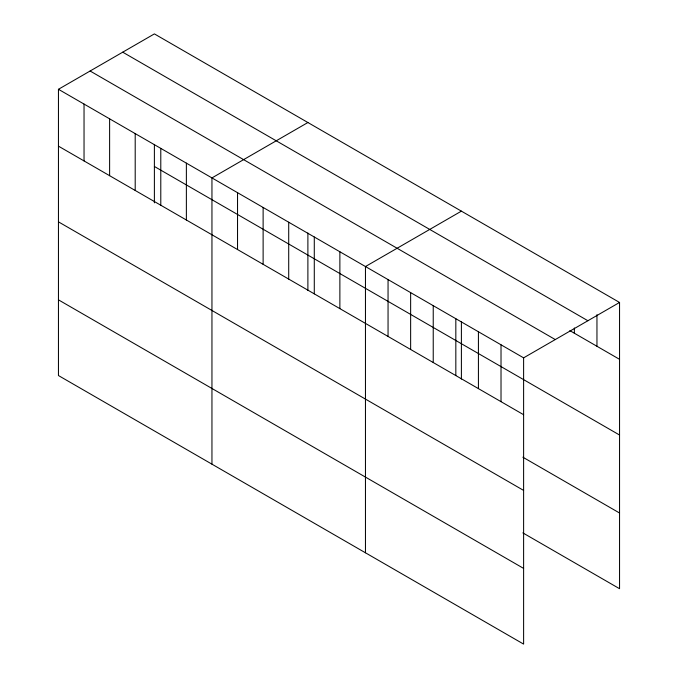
<?xml version="1.0" encoding="UTF-8"?>
<svg xmlns="http://www.w3.org/2000/svg" width="678" height="678" viewBox="0 0 678 678"><rect width="100%" height="100%" fill="white"/><g stroke="black" fill="none" stroke-linecap="round" stroke-linejoin="round"><path stroke-width="1.02" d="M58.452 89.293L523.611 357.848L523.611 644.1L58.452 375.544L58.452 89.293L154.389 33.9L619.548 302.456L619.548 588.707L522.848 532.883M307.888 122.523L211.951 177.916L211.951 464.167M461.396 211.146L365.459 266.539L365.459 552.79M523.611 357.848L619.548 302.456M122.735 52.181L587.885 320.736M569.842 330.618L619.548 359.323M90.115 71.012L555.265 339.568M154.389 166.466L619.548 435.022M58.452 146.151L523.611 414.707M522.848 457.184L619.548 513.009M58.452 221.85L523.611 490.406M58.452 299.846L523.611 568.401M596.954 314.685L596.954 346.272M574.359 327.966L574.359 333.229M501.017 344.805L501.017 401.664M478.422 331.754L478.422 388.621M461.396 321.626L461.396 379.07M455.828 318.711L455.828 375.578M433.234 305.668L433.234 362.535M410.639 292.625L410.639 349.484M388.053 279.582L388.053 336.441M339.873 251.767L339.873 308.626M314.287 236.995L314.287 293.862M307.888 233.003L307.888 290.447M288.709 222.223L288.709 279.09M263.123 207.451L263.123 264.318M237.537 192.679L237.537 249.546M186.374 163.144L186.374 220.003M160.788 148.372L160.788 205.231M154.389 144.38L154.389 202.858M135.202 133.6L135.202 190.467M109.616 118.828L109.616 175.695M84.038 104.056L84.038 160.923"/></g></svg>
